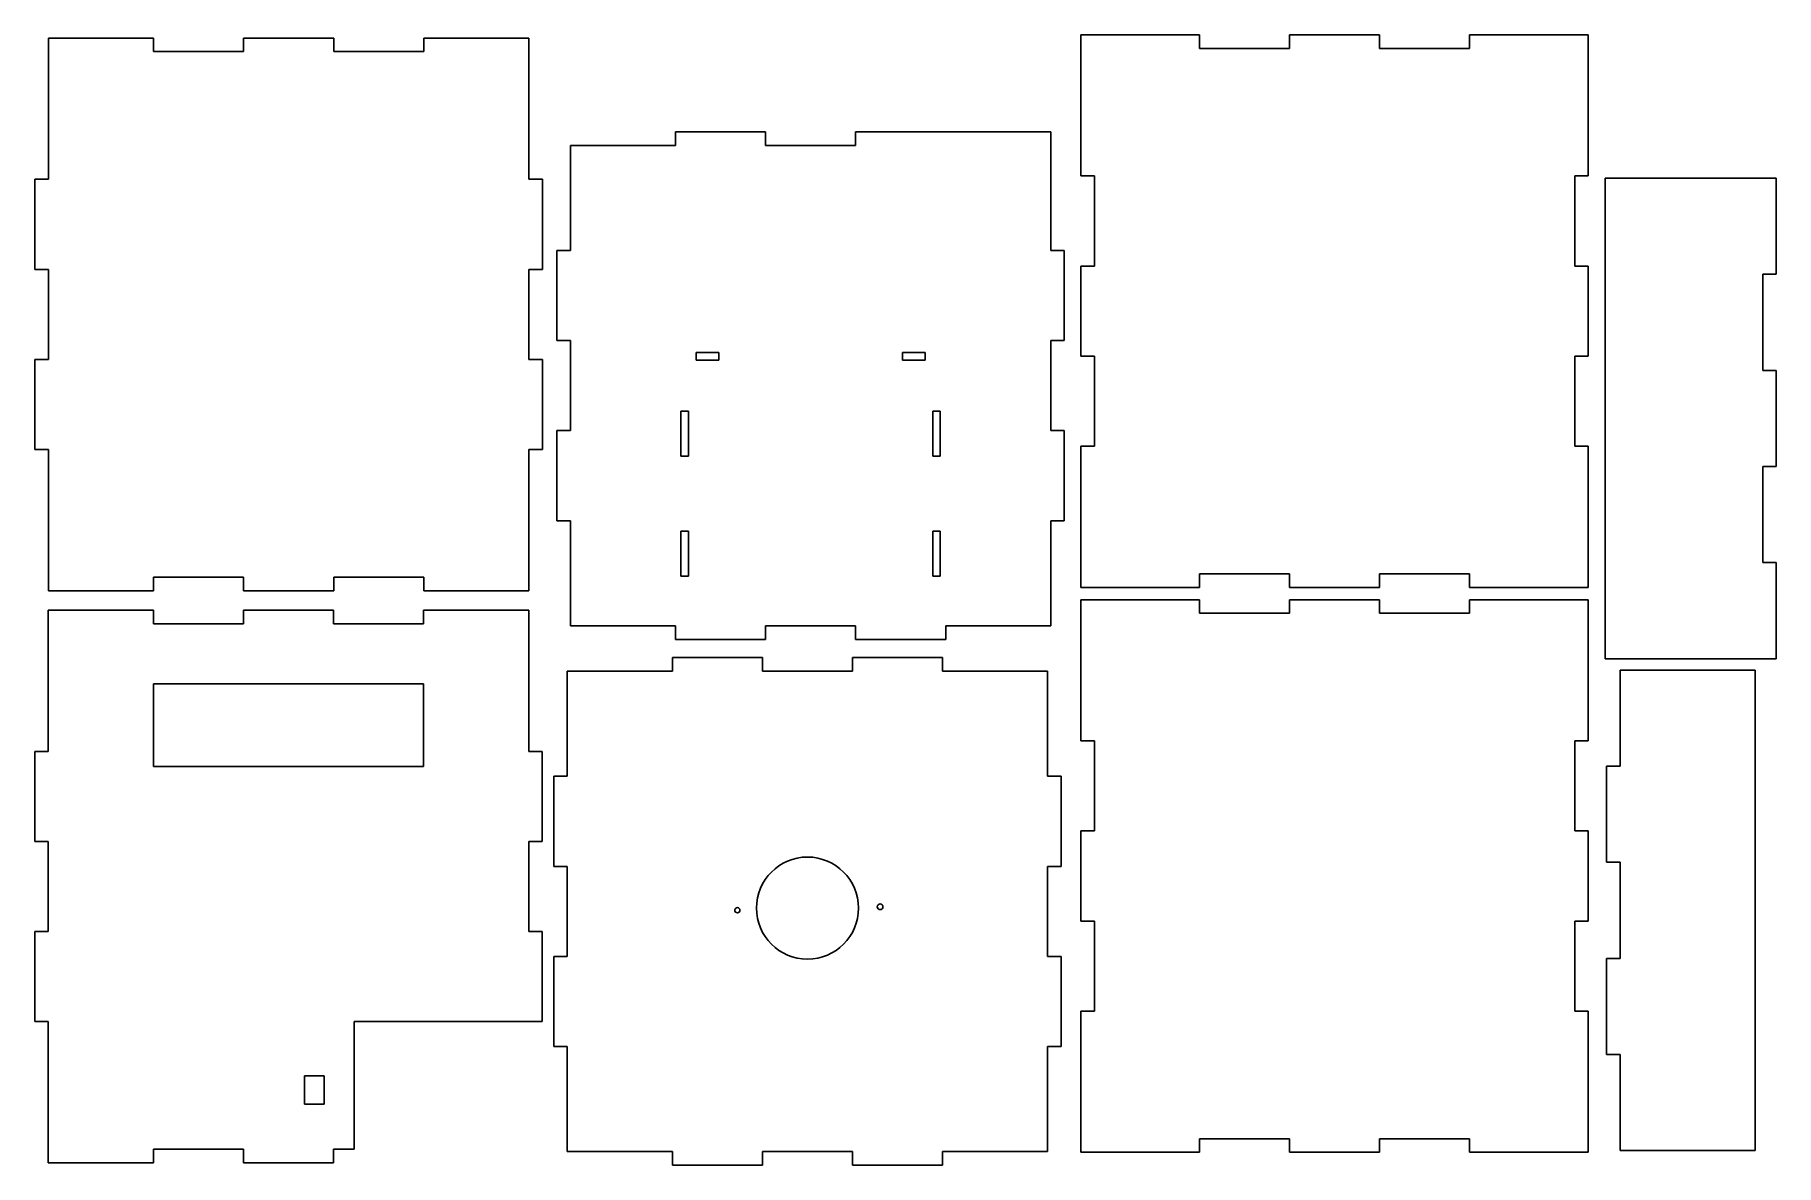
# Model space of a CAD drawing. Header units: millimetres. Extents: x 2 to 1162, y -2 to 751.
import ezdxf

# ---------------------------------------------------------------- set-up
doc = ezdxf.new("R2010")
doc.units = ezdxf.units.MM

msp = doc.modelspace()

# ---------------------------------------------------------------- linework, layer by layer
at = {"color": 7, "linetype": 'Continuous'}
for p, q in [((81.1, 749), (11.1, 749)), ((11.1, 749), (11.1, 655)), ((81.1, 740), (81.1, 749)), ((201.1, 749), (141.1, 749)), ((141.1, 749), (141.1, 740)), ((201.1, 740), (201.1, 749)), ((331.1, 749), (261.1, 749)), ((261.1, 749), (261.1, 740)), ((331.1, 655), (331.1, 749)), ((777.8, 751.2), (698.8, 751.2)), ((698.8, 751.2), (698.8, 657.2)), ((777.8, 742.2), (777.8, 751.2)), ((897.8, 751.2), (837.8, 751.2)), ((837.8, 751.2), (837.8, 742.2)), ((897.8, 742.2), (897.8, 751.2)), ((1036.8, 751.2), (957.8, 751.2)), ((957.8, 751.2), (957.8, 742.2)), ((1036.8, 657.2), (1036.8, 751.2)), ((141.1, 740), (81.1, 740)), ((261.1, 740), (201.1, 740)), ((837.8, 742.2), (777.8, 742.2)), ((957.8, 742.2), (897.8, 742.2)), ((488.8, 686.6), (428.8, 686.6)), ((428.8, 686.6), (428.8, 677.6)), ((488.8, 677.6), (488.8, 686.6)), ((678.8, 686.6), (548.8, 686.6)), ((548.8, 686.6), (548.8, 677.6)), ((678.8, 607.6), (678.8, 686.6)), ((428.8, 677.6), (358.8, 677.6)), ((358.8, 677.6), (358.8, 607.6)), ((548.8, 677.6), (488.8, 677.6)), ((11.1, 655), (2.1, 655)), ((2.1, 655), (2.1, 595)), ((340.1, 655), (331.1, 655)), ((340.1, 595), (340.1, 655)), ((698.8, 657.2), (707.8, 657.2)), ((707.8, 657.2), (707.8, 597.2)), ((1027.8, 657.2), (1036.8, 657.2)), ((1027.8, 597.2), (1027.8, 657.2)), ((1162, 655.7), (1048, 655.7)), ((1048, 655.7), (1048, 335.7)), ((1162, 591.7), (1162, 655.7)), ((358.8, 607.6), (349.8, 607.6)), ((349.8, 607.6), (349.8, 547.6)), ((687.8, 607.6), (678.8, 607.6)), ((687.8, 547.6), (687.8, 607.6)), ((2.1, 595), (11.1, 595)), ((11.1, 595), (11.1, 535)), ((331.1, 535), (331.1, 595)), ((331.1, 595), (340.1, 595)), ((707.8, 597.2), (698.8, 597.2)), ((698.8, 597.2), (698.8, 537.2)), ((1036.8, 597.2), (1027.8, 597.2)), ((1036.8, 537.2), (1036.8, 597.2)), ((1153, 527.7), (1153, 591.7)), ((1153, 591.7), (1162, 591.7)), ((349.8, 547.6), (358.8, 547.6)), ((358.8, 547.6), (358.8, 487.6)), ((678.8, 487.6), (678.8, 547.6)), ((678.8, 547.6), (687.8, 547.6)), ((11.1, 535), (2.1, 535)), ((2.1, 535), (2.1, 475)), ((340.1, 535), (331.1, 535)), ((340.1, 475), (340.1, 535)), ((442.6, 539.6), (442.6, 534.6)), ((457.6, 539.6), (442.6, 539.6)), ((442.6, 534.6), (457.6, 534.6)), ((457.6, 534.6), (457.6, 539.6)), ((580, 539.6), (580, 534.6)), ((595, 539.6), (580, 539.6)), ((580, 534.6), (595, 534.6)), ((595, 534.6), (595, 539.6)), ((698.8, 537.2), (707.8, 537.2)), ((707.8, 537.2), (707.8, 477.2)), ((1027.8, 477.2), (1027.8, 537.2)), ((1027.8, 537.2), (1036.8, 537.2)), ((1162, 527.7), (1153, 527.7)), ((1162, 463.7), (1162, 527.7)), ((437.4, 500.6), (432.4, 500.6)), ((432.4, 500.6), (432.4, 470.6)), ((437.4, 470.6), (437.4, 500.6)), ((605.2, 500.6), (600.2, 500.6)), ((600.2, 500.6), (600.2, 470.6)), ((605.2, 470.6), (605.2, 500.6)), ((358.8, 487.6), (349.8, 487.6)), ((349.8, 487.6), (349.8, 427.6)), ((687.8, 487.6), (678.8, 487.6)), ((687.8, 427.6), (687.8, 487.6)), ((707.8, 477.2), (698.8, 477.2)), ((698.8, 477.2), (698.8, 383.2)), ((1036.8, 477.2), (1027.8, 477.2)), ((1036.8, 383.2), (1036.8, 477.2)), ((2.1, 475), (11.1, 475)), ((11.1, 475), (11.1, 381)), ((331.1, 381), (331.1, 475)), ((331.1, 475), (340.1, 475)), ((432.4, 470.6), (437.4, 470.6)), ((600.2, 470.6), (605.2, 470.6)), ((1153, 399.7), (1153, 463.7)), ((1153, 463.7), (1162, 463.7)), ((349.8, 427.6), (358.8, 427.6)), ((358.8, 427.6), (358.8, 357.6)), ((437.4, 420.6), (432.4, 420.6)), ((432.4, 420.6), (432.4, 390.6)), ((437.4, 390.6), (437.4, 420.6)), ((600.2, 420.6), (600.2, 390.6)), ((605.2, 420.6), (600.2, 420.6)), ((600.2, 420.6), (600.2, 390.6)), ((605.2, 390.6), (605.2, 420.6)), ((678.8, 357.6), (678.8, 427.6)), ((678.8, 427.6), (687.8, 427.6)), ((1162, 399.7), (1153, 399.7)), ((1162, 335.7), (1162, 399.7)), ((81.1, 381), (81.1, 390)), ((81.1, 390), (141.1, 390)), ((141.1, 390), (141.1, 381)), ((201.1, 390), (261.1, 390)), ((201.1, 381), (201.1, 390)), ((261.1, 390), (261.1, 381)), ((432.4, 390.6), (437.4, 390.6)), ((600.2, 390.6), (605.2, 390.6)), ((698.8, 383.2), (777.8, 383.2)), ((777.8, 383.2), (777.8, 392.2)), ((777.8, 392.2), (837.8, 392.2)), ((837.8, 392.2), (837.8, 383.2)), ((837.8, 383.2), (897.8, 383.2)), ((897.8, 383.2), (897.8, 392.2)), ((897.8, 392.2), (957.8, 392.2)), ((957.8, 392.2), (957.8, 383.2)), ((957.8, 383.2), (1036.8, 383.2)), ((11.1, 381), (81.1, 381)), ((141.1, 381), (201.1, 381)), ((261.1, 381), (331.1, 381)), ((777.8, 375), (698.8, 375)), ((698.8, 375), (698.8, 281)), ((777.8, 366), (777.8, 375)), ((897.8, 375), (837.8, 375)), ((837.8, 375), (837.8, 366)), ((897.8, 366), (897.8, 375)), ((1036.8, 375), (957.8, 375)), ((957.8, 375), (957.8, 366)), ((1036.8, 281), (1036.8, 375)), ((81, 368), (11, 368)), ((11, 368), (11, 274)), ((81, 359), (81, 368)), ((201, 368), (141, 368)), ((141, 368), (141, 359)), ((201, 359), (201, 368)), ((331, 368), (261, 368)), ((261, 368), (261, 359)), ((331, 274), (331, 368)), ((837.8, 366), (777.8, 366)), ((957.8, 366), (897.8, 366)), ((141, 359), (81, 359)), ((261, 359), (201, 359)), ((358.8, 357.6), (428.8, 357.6)), ((428.8, 357.6), (428.8, 348.6)), ((428.8, 348.6), (488.8, 348.6)), ((488.8, 348.6), (488.8, 357.6)), ((488.8, 357.6), (548.8, 357.6)), ((548.8, 357.6), (548.8, 348.6)), ((548.8, 348.6), (608.8, 348.6)), ((608.8, 348.6), (608.8, 357.6)), ((608.8, 357.6), (678.8, 357.6)), ((486.7, 336.4), (426.7, 336.4)), ((426.7, 336.4), (426.7, 327.4)), ((486.7, 327.4), (486.7, 336.4)), ((606.7, 336.4), (546.7, 336.4)), ((546.7, 336.4), (546.7, 327.4)), ((606.7, 327.4), (606.7, 336.4)), ((426.7, 327.4), (356.7, 327.4)), ((356.7, 327.4), (356.7, 257.4)), ((546.7, 327.4), (486.7, 327.4)), ((676.7, 327.4), (606.7, 327.4)), ((676.7, 257.4), (676.7, 327.4)), ((1048, 335.7), (1162, 335.7)), ((1148, 328.1), (1058, 328.1)), ((1058, 328.1), (1058, 264.1)), ((1148, 8.1), (1148, 328.1)), ((261, 319), (81, 319)), ((81, 319), (81, 264)), ((261, 264), (261, 319)), ((698.8, 281), (707.8, 281)), ((707.8, 281), (707.8, 221)), ((1027.8, 281), (1036.8, 281)), ((1027.8, 221), (1027.8, 281)), ((11, 274), (2, 274)), ((2, 274), (2, 214)), ((340, 274), (331, 274)), ((340, 214), (340, 274)), ((81, 264), (261, 264)), ((356.7, 257.4), (347.7, 257.4)), ((347.7, 257.4), (347.7, 197.4)), ((685.7, 257.4), (676.7, 257.4)), ((685.7, 197.4), (685.7, 257.4)), ((1058, 264.1), (1049, 264.1)), ((1049, 264.1), (1049, 200.1)), ((707.8, 221), (698.8, 221)), ((698.8, 221), (698.8, 161)), ((1036.8, 221), (1027.8, 221)), ((1036.8, 161), (1036.8, 221)), ((2, 214), (11, 214)), ((11, 214), (11, 154)), ((331, 154), (331, 214)), ((331, 214), (340, 214)), ((347.7, 197.4), (356.7, 197.4)), ((356.7, 197.4), (356.7, 137.4)), ((676.7, 137.4), (676.7, 197.4)), ((676.7, 197.4), (685.7, 197.4)), ((1049, 200.1), (1058, 200.1)), ((1058, 200.1), (1058, 136.1)), ((11, 154), (2, 154)), ((2, 154), (2, 94)), ((340, 154), (331, 154)), ((340, 94), (340, 154)), ((698.8, 161), (707.8, 161)), ((707.8, 161), (707.8, 101)), ((1027.8, 101), (1027.8, 161)), ((1027.8, 161), (1036.8, 161)), ((356.7, 137.4), (347.7, 137.4)), ((347.7, 137.4), (347.7, 77.4)), ((685.7, 137.4), (676.7, 137.4)), ((685.7, 77.4), (685.7, 137.4)), ((1058, 136.1), (1049, 136.1)), ((1049, 136.1), (1049, 72.1)), ((2, 94), (11, 94)), ((11, 94), (11, 0)), ((214.7, 9), (214.7, 94)), ((214.7, 94), (340, 94)), ((707.8, 101), (698.8, 101)), ((698.8, 101), (698.8, 7)), ((1036.8, 101), (1027.8, 101)), ((1036.8, 7), (1036.8, 101)), ((347.7, 77.4), (356.7, 77.4)), ((356.7, 77.4), (356.7, 7.4)), ((676.7, 7.4), (676.7, 77.4)), ((676.7, 77.4), (685.7, 77.4)), ((1049, 72.1), (1058, 72.1)), ((1058, 72.1), (1058, 8.1)), ((181.7, 58), (194.7, 58)), ((181.7, 58), (181.7, 39)), ((194.7, 58), (194.7, 39)), ((181.7, 39), (194.7, 39)), ((777.8, 7), (777.8, 16)), ((777.8, 16), (837.8, 16)), ((837.8, 16), (837.8, 7)), ((897.8, 7), (897.8, 16)), ((897.8, 16), (957.8, 16)), ((957.8, 16), (957.8, 7)), ((11, 0), (81, 0)), ((81, 0), (81, 9)), ((81, 9), (141, 9)), ((141, 9), (141, 0)), ((141, 0), (201, 0)), ((201, 9), (214.7, 9)), ((201, 0), (201, 9)), ((356.7, 7.4), (426.7, 7.4)), ((426.7, 7.4), (426.7, -1.6)), ((486.7, -1.6), (486.7, 7.4)), ((486.7, 7.4), (546.7, 7.4)), ((546.7, 7.4), (546.7, -1.6)), ((606.7, -1.6), (606.7, 7.4)), ((606.7, 7.4), (676.7, 7.4)), ((698.8, 7), (777.8, 7)), ((837.8, 7), (897.8, 7)), ((957.8, 7), (1036.8, 7)), ((1058, 8.1), (1148, 8.1)), ((426.7, -1.6), (486.7, -1.6)), ((546.7, -1.6), (606.7, -1.6))]:
    msp.add_line(p, q, dxfattribs=at)
for centre, radius in [((516.7, 169.6), 34), ((470, 168.2), 1.75), ((565.1, 170.5), 1.91)]:
    msp.add_circle(centre, radius, dxfattribs=at)

doc.saveas('drawing.dxf')
